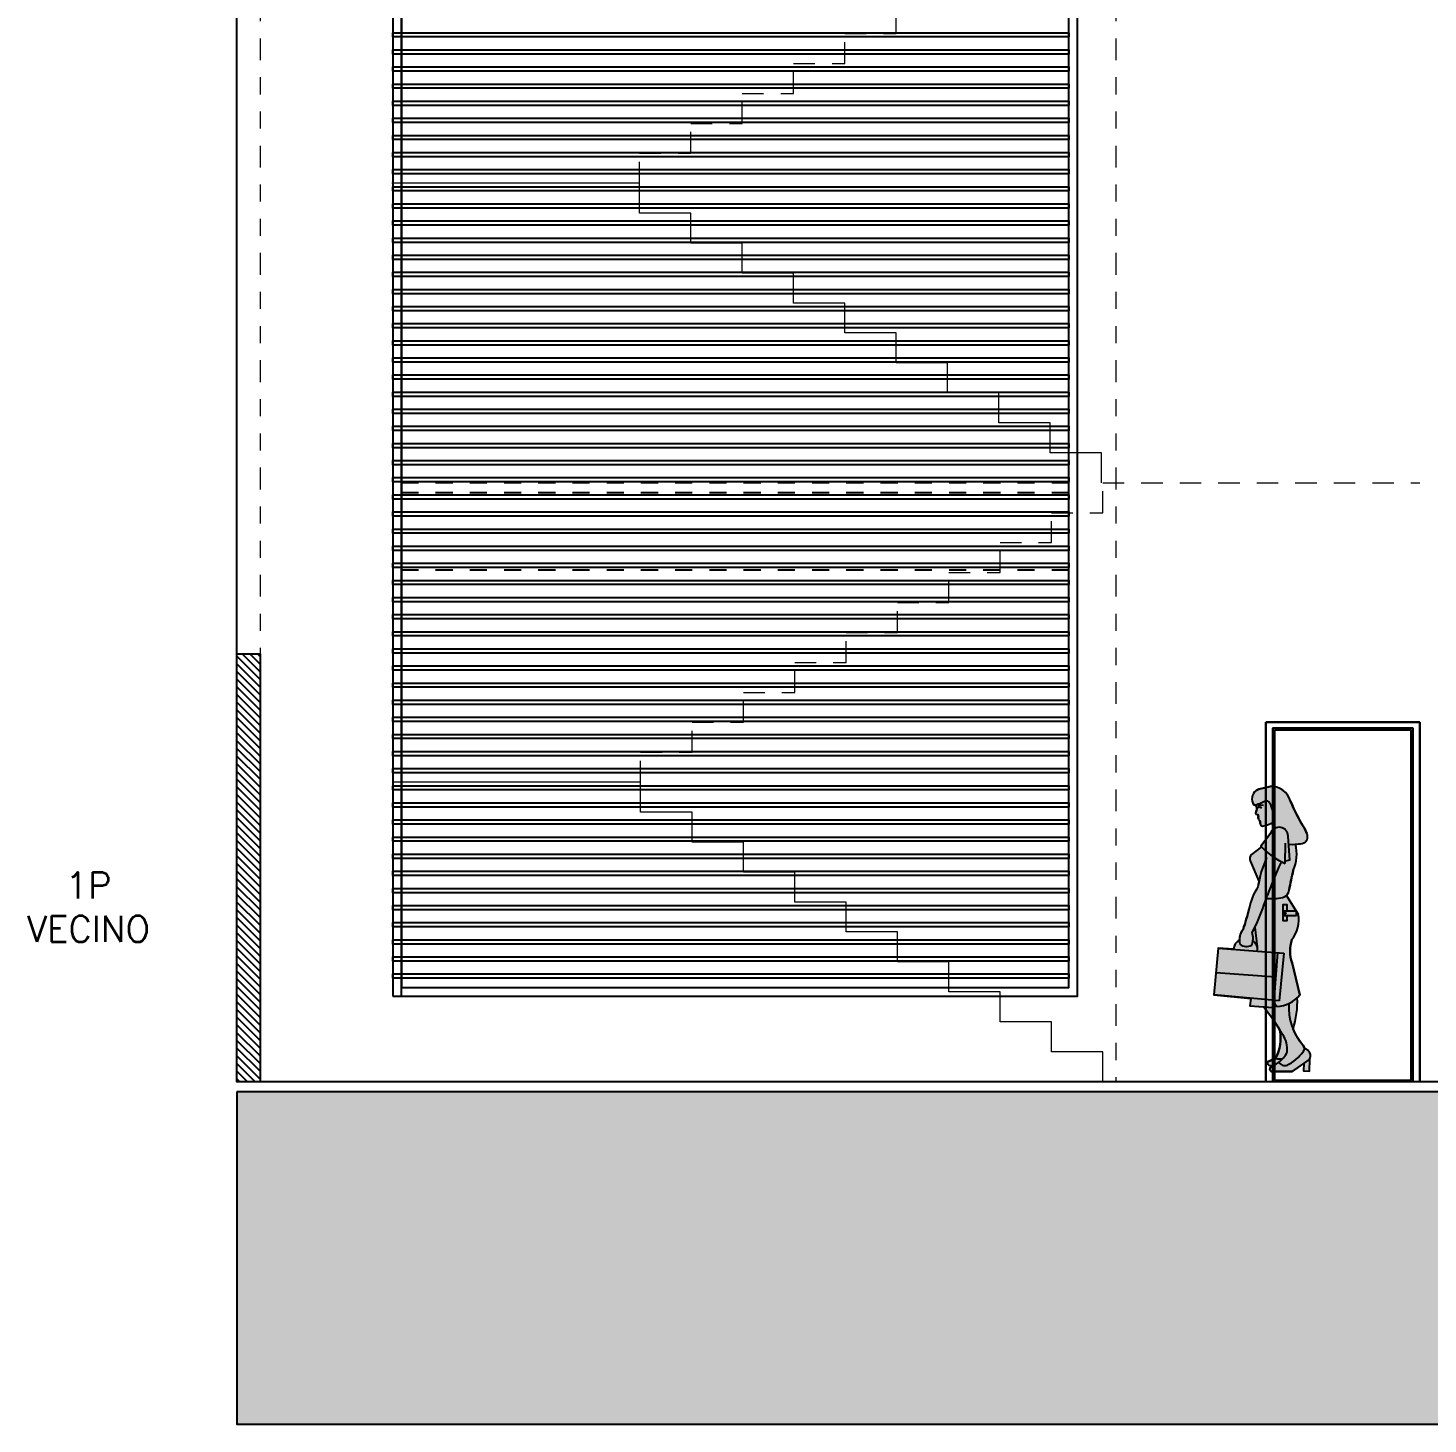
# Model space of a CAD drawing. Header units: millimetres. Extents: x 2056 to 4470, y 1400 to 3101.
# Drawn here: x 2069 to 2077.18, y 1405.39 to 1413.55 of the extents above; entities that cross this region are included whole.
import ezdxf
from ezdxf.enums import TextEntityAlignment as Align

# ---------------------------------------------------------------- set-up
doc = ezdxf.new("R2010")
doc.units = ezdxf.units.MM
for name, pattern in [('DIVIDE', [31.75, 12.7, -6.35, 0, -6.35, 0, -6.35]), ('DOT', [0.25, 0, -0.25]), ('HIDDEN2', [0.1875, 0.125, -0.0625])]:
    doc.linetypes.add(name, pattern=pattern)
for name, color, linetype in [('A-253', 253, 'Continuous'), ('A-ANNO-TEXT', 190, 'Continuous'), ('A-DOOR', 154, 'Continuous'), ('A-FURN', 252, 'Continuous'), ('A-GRID-COLS', 75, 'DIVIDE'), ('A-PLAN-1', 5, 'Continuous'), ('A-PLAN-2', 4, 'Continuous'), ('A-PLAN-5', 1, 'Continuous'), ('A-PLAN-6', 9, 'Continuous')]:
    doc.layers.add(name, color=color, linetype=linetype)
doc.layers.add('A-PL6', color=8, linetype='Continuous', lineweight=15)
doc.layers.add('A-WALL', color=16, linetype='Continuous', lineweight=30)
doc.styles.add('ROMANS', font='romans')

# ---------------------------------------------------------------- blocks, each defined once
blk = doc.blocks.new('2D-pe18')
h = blk.add_hatch(color=255)
edge = h.paths.add_edge_path()
edge.add_arc((-0.246401141585739, 0.7039031483468947), 0.2002954605993576, 339.7642996965046, 379.3082858408123)
edge.add_arc((0.08678203584203104, 0.8850381611913847), 0.1843473425038691, 169.3974691822021, 218.5588895209702, ccw=False)
edge.add_line((-0.094417985566281, 0.9189571076647951), (-0.02629380217251764, 1.028537491084734))
edge.add_arc((0.007847104592569674, 1.063416993782037), 0.04880759390866925, 183.1010047145392, 225.6131058156646, ccw=False)
edge.add_arc((-1.198053307099129, 0.8718042882178604), 1.172492963652238, 9.274898054664195, 14.96070539390341)
edge.add_arc((0.1554206841830985, 1.270111412253229), 0.2405467608300245, 166.0969354603296, 203.4227806405648, ccw=False)
edge.add_arc((-0.050254498814735, 1.744131563276676), 0.4171505799096928, 260.7261795628367, 266.17546503600477, ccw=False)
edge.add_arc((-0.1099746273367146, 1.370697222484319), 0.03899289510374357, 149.330686259938, 258.9031379640096, ccw=False)
edge.add_line((-0.1435134139681509, 1.390586809203569), (-0.1298898053389621, 1.420645036104588))
edge.add_arc((-1.265001851504241, 2.101241063811196), 1.323514378569247, 329.0537350783497, 336.7729387705319)
edge.add_arc((0.06444064650447226, 1.547673182546832), 0.1175294248994527, 86.95518260871268, 164.4001978793954, ccw=False)
edge.add_line((0.07068346627511346, 1.665036690156768), (0.1359979449901516, 1.649578178510382))
edge.add_line((0.1359979449901516, 1.649578178510382), (0.1515904809598965, 1.641358181435173))
edge.add_arc((0.1155394026859553, 1.591988019977424), 0.06113176823124022, -34.83060715252873, 53.86233447195002, ccw=False)
edge.add_arc((0.2002997318226702, 1.761814719469124), 0.2076420177207446, 257.9334112574014, 260.4133007995298, ccw=False)
edge.add_arc((0.1060586031309696, 1.576454239973374), 0.05382522711351347, 326.0105062518923, 340.8085329699206, ccw=False)
edge.add_line((0.1506872571655151, 1.546363737935586), (0.1477816991694283, 1.539736799343068))
edge.add_arc((0.2347221085131888, 1.545224469872686), 0.08711342780939273, 183.611712842465, 202.498486319612)
edge.add_arc((0.149601877457586, 1.508051091208625), 0.006019739862397344, -65.38233043994143, 39.618689253010075, ccw=False)
edge.add_line((0.1521094673594519, 1.50257849941908), (0.142964446970467, 1.500481287201431))
edge.add_arc((0.1462474710077909, 1.494458096017006), 0.006859816241984248, 118.5932064586081, 182.2500004594961)
edge.add_arc((0.1564947451136598, 1.490396028175413), 0.01751732266474798, 167.4956108052574, 208.6965442615121)
edge.add_arc((0.1319880879515396, 1.488252455343164), 0.01108334110254236, 293.29229985134987, 325.56234767757525, ccw=False)
edge.add_arc((0.1313974271234093, 1.473830717112731), 0.006536457223580559, -71.6048728519317, 40.46087826267831, ccw=False)
edge.add_arc((0.1486177152711466, 1.453739415495025), 0.0205585104390052, 137.5010948054636, 191.4053413444624)
edge.add_arc((0.1130622428779018, 1.449026060985319), 0.01541655802658043, -111.1181249364169, 2.408766972546573, ccw=False)
edge.add_arc((0.1405953483997449, 1.595614918606406), 0.1643354458991867, 243.17919804098608, 258.3845750306152, ccw=False)
edge.add_line((0.06644693628939535, 1.448958340982358), (0.05791280414496214, 1.450164665819756))
edge.add_line((0.05791280414496214, 1.450164665819756), (0.05213788508308426, 1.437468412951944))
edge.add_line((0.05213788508308426, 1.437468412951944), (0.05193314701398322, 1.414837509078353))
edge.add_arc((0.01800614753028223, 1.374236072250233), 0.0529104712365604, 22.00589250108459, 50.11750476627009, ccw=False)
edge.add_line((0.0670618435169672, 1.394061728802711), (0.1239422113939952, 1.317012458216425))
edge.add_arc((-0.1819425761586119, 1.593585919609989), 0.4123813560326424, 317.0885144943438, 317.88089275792345, ccw=False)
edge.add_line((0.1200881793084818, 1.312808773895995), (0.1794393822373479, 1.267511289875635))
edge.add_arc((0.1551760347380376, 1.24406368651598), 0.0337416676408263, -23.715551512476395, 44.020473455998626, ccw=False)
edge.add_line((0.186068335323057, 1.230492912781635), (0.1353671061691273, 1.111729628000688))
edge.add_arc((-0.605858739587575, 0.9524566381445327), 0.7581448672354497, 9.532445876253178, 12.12718860439702, ccw=False)
edge.add_arc((-0.1683194529434854, 0.8767196392634974), 0.3697334874696985, 11.813900625182612, 32.98505744508361, ccw=False)
edge.add_arc((1.4307587827181, 1.237034929794828), 1.269493380706984, 192.9557486304165, 198.7475159970236)
edge.add_arc((0.1536484399163897, 0.768731932807681), 0.0962056854574079, -0.9089326192258227, 38.805342970650315, ccw=False)
edge.add_arc((0.2217061634517118, 0.7117694912486273), 0.06216760443548162, 2.0292912665428844, 63.09062154615731, ccw=False)
edge.add_line((0.2838347797715812, 0.7139708715939932), (0.3741385862532525, 0.7208073106356423))
edge.add_line((0.3741385862532525, 0.7208073106356423), (0.3997318014131963, 0.4469099201191327))
edge.add_line((0.3997318014131963, 0.4469099201191327), (0.1834019512758687, 0.4270917611747151))
edge.add_line((0.1834019512758687, 0.4270917611747151), (0.1892544647826639, 0.383541266132589))
edge.add_line((0.1892544647826639, 0.383541266132589), (0.1093944539662175, 0.3778601934797621))
edge.add_arc((0.9485203356125287, -0.3172233020346283), 1.089620718867443, 140.3636086805398, 149.1555453394692)
edge.add_arc((0.2649717149162718, 0.1952435711518578), 0.2561578805623471, 169.6113135719438, 207.5891359529333)
edge.add_arc((0.3547256623422832, 0.7868221298349074), 0.7776593850568165, 245.9611282875902, 249.4373619688315)
edge.add_arc((0.07273299563876005, 0.04894383423226875), 0.01318133382834992, -71.65187707316221, 47.79841238042178, ccw=False)
edge.add_line((0.07688234469503641, 0.03643262070585251), (0.04983656182022855, 0.03288534373518814))
edge.add_arc((0.1201915151427806, 0.1648253040587227), 0.1495258258201383, 241.931917027737, 248.9781159086639)
edge.add_arc((0.05938084736229, 0.01358888782124207), 0.01369134738984467, -97.01393936304459, 58.40974251253641, ccw=False)
edge.add_line((0.05770898578575157, 0), (-0.05906078741082865, 0))
edge.add_line((-0.05906078741082865, 0), (-0.1264327598716477, 0.04648520420988689))
edge.add_line((-0.1264327598716477, 0.04648520420988689), (-0.1252620683960117, 0.002748678967492424))
edge.add_line((-0.1252620683960117, 0.002748678967492424), (-0.1594852210309057, 0.002372908946739472))
edge.add_line((-0.1594852210309057, 0.002372908946739472), (-0.161202404534265, 0.07163441937507287))
edge.add_arc((-0.121793482250712, 0.0907872040017574), 0.0438165757962359, 105.3160995244694, 205.9198088228278, ccw=False)
edge.add_line((-0.1333673709261234, 0.1330475567621932), (-0.1225341836723715, 0.1531666445244184))
edge.add_arc((-0.3748315271306895, 0.3753809884208008), 0.3362040513578387, 318.627571793885, 337.6470647929368)
edge.add_arc((0.4308091482498652, 0.4067042556430235), 0.5196801638573046, 177.3147386238426, 197.8372332422325, ccw=False)
edge.add_arc((0.03989878537621594, 0.564996189003057), 0.1854085716472099, 219.4600375075605, 226.2556795153561, ccw=False)
edge.add_line((-0.1032492481799068, 0.447161648526702), (-0.05846837960024232, 0.6346243744748676))
at = {"color": 250, "extrusion": (2.449212707644755e-16, 1.224606353822377e-16, -1)}
for p, q in [((0.1359979449901516, 1.649578178510438), (0.0706834662751703, 1.665036690156768)), ((0.1515904809599533, 1.641358181435145), (0.1359979449901516, 1.649578178510438)), ((0.07425534964676217, 1.569463837069236), (0.06431351082483161, 1.54995666755778)), ((0.1260568490744731, 1.558659917598732), (0.1098870757013515, 1.55519730318025)), ((0.1422266224475948, 1.551734688761762), (0.1260568490744731, 1.558659917598732)), ((0.130315483014158, 1.545812591544859), (0.1213881104736743, 1.540802886282194)), ((0.1400078343431801, 1.541757119341497), (0.130315483014158, 1.545812591544859)), ((0.1521094673594234, 1.50257849941908), (0.1429644469704385, 1.500481287201431)), ((0.1506872571655435, 1.546363737935671), (0.1477816991693999, 1.539736799343011)), ((-0.1298898053390758, 1.420645036104332), (-0.1435134139681509, 1.390586809203597)), ((0.05193314701398322, 1.414837509078325), (0.0521378850831411, 1.437468412951972)), ((0.0521378850831411, 1.437468412951972), (0.05791280414496214, 1.450164665819727)), ((0.05791280414496214, 1.450164665819727), (0.06644693628936693, 1.448958340982358)), ((0.1239422113939952, 1.317012458216425), (0.0670618435169672, 1.394061728802711)), ((-0.04394240890303536, 1.233702520384099), (-0.03488225046345406, 1.375764248984268)), ((-0.01751123737290072, 1.215405119425185), (-0.01897010774092678, 1.33397928092819)), ((0.1212714929261267, 1.311905656064511), (0.1794393822373763, 1.267511289875607)), ((-0.04394240890303536, 1.233702520384099), (-0.01759740219102923, 1.22899259328716)), ((0.1863446069986026, 1.231140055508284), (0.1353671061690989, 1.11172962800066)), ((-0.02629380217251764, 1.028537491084734), (-0.09441798556622416, 0.9189571076649088)), ((0.1753997434431653, 0.8102939272048602), (0.1439361022318053, 0.8745511076304169)), ((0.1444068409175543, 0.7285922647172285), (0.1577126133244633, 0.843561502144432)), ((0.3741385862532525, 0.7208073106356707), (-0.0102752069118992, 0.6917053096665029)), ((-0.0102752069118992, 0.6917053096665029), (0.01771259275813009, 0.4119128201251385)), ((0.02655217039085755, 0.6944933219309348), (0.04859487314212174, 0.4127788257881946)), ((0.3741385862532525, 0.7208073106356707), (0.3997318014132247, 0.4469099201191611)), ((-0.05846837960024232, 0.6346243744748108), (-0.1032492481799068, 0.4471616485266736)), ((0.3874414243840647, 0.5784409597212274), (0.03760974354798918, 0.5531731451051769)), ((0.01771259275813009, 0.4119128201251385), (0.3997318014132247, 0.4469099201191611)), ((0.05367014159327255, 0.415543460624292), (0.03091844491018492, 0.3798052283018762)), ((0.05500881371250443, 0.3739913137939936), (0.05367014159327255, 0.415543460624292)), ((0.1834019512758687, 0.4270917611747436), (0.1892544647826639, 0.383541266132589)), ((0.1892544647826639, 0.383541266132589), (0.05500881371250443, 0.3739913137939936)), ((-0.1225341836724283, 0.1531666445243332), (-0.1333673709261234, 0.1330475567622216)), ((-0.1594852210308773, 0.002372908946767893), (-0.161202404534265, 0.07163441937504444)), ((-0.05980755252738845, 0.0005152517830424586), (-0.1602770010007362, 0.06983699877301319)), ((-0.1252620683959549, 0.002748678967492424), (-0.1594852210308773, 0.002372908946767893)), ((-0.1264327598715909, 0.04648520420988689), (-0.1252620683959549, 0.002748678967492424)), ((-0.06105270893880288, 0), (0.06105270893880288, 0)), ((0.07688234469503641, 0.03643262070585251), (0.04983656182020013, 0.03288534373518814))]:
    blk.add_line(p, q, dxfattribs=at)
at = {"color": 255}
blk.add_lwpolyline([(-0.05846837960024232, 0.6346243744748676, 0.1742760984557231), (-0.05737167085445094, 0.7701310180979135, -0.2178589288073107), (-0.094417985566281, 0.9189571076647951), (-0.02629380217251764, 1.028537491084734, -0.1876512239534978), (-0.0408890214237374, 1.060776682422329, 0.02481410580642813), (-0.06530421730539615, 1.174491006435687, -0.1643201588513944), (-0.07807893004695643, 1.327909978846463, -0.02378147509850603), (-0.1174795205666896, 1.332433369487291, -0.5181982763859114), (-0.1435134139681509, 1.390586809203569), (-0.1298898053389621, 1.420645036104588, 0.03369412224678162), (-0.04875940521120015, 1.579278783454981, -0.3513956587147101), (0.07068346627511346, 1.665036690156768), (0.1359979449901516, 1.649578178510382), (0.1515904809598965, 1.641358181435173, -0.4075476187168385), (0.1657190612551176, 1.557072479698626, -0.01082098172537452), (0.1568925114058288, 1.558760488440008, -0.0646584531049419), (0.1506872571655151, 1.546363737935586), (0.1477816991694283, 1.539736799343068, 0.08259615757287847), (0.1542389148644077, 1.511889730563745, -0.4931509573170784), (0.1521094673594519, 1.50257849941908), (0.142964446970467, 1.500481287201431, 0.2851254311401947), (0.1393929434376844, 1.494188780840233, 0.1817350075543867), (0.14112898539247, 1.481984724974865, -0.141742613775741), (0.1363706855915439, 1.478072411732199, -0.5320774902088782), (0.133460126055752, 1.467628254202708, 0.2396369188153907), (0.1284651790018927, 1.449673996280836, -0.540285800487109), (0.1075077815797272, 1.434644885057253, -0.06644349179796741), (0.06644693628939535, 1.448958340982358), (0.05791280414496214, 1.450164665819756), (0.05213788508308426, 1.437468412951944), (0.05193314701398322, 1.414837509078353, -0.1232789329230661), (0.0670618435169672, 1.394061728802711), (0.1239422113939952, 1.317012458216425, -0.003457416181412336), (0.1200881793084818, 1.312808773895995), (0.1794393822373479, 1.267511289875635, -0.3044716549319082), (0.186068335323057, 1.230492912781635), (0.1353671061691273, 1.111729628000688, -0.01132218472886363), (0.1418176474197423, 1.078010053180293, -0.09264026151888421), (0.1935822461868781, 0.9524164814899834, 0.02527673366498718), (0.2286195611874575, 0.8290217734915686, -0.1750417929850243), (0.249842019956958, 0.7672058026335193, -0.2729188070723437), (0.2838347797715812, 0.7139708715939932), (0.3741385862532525, 0.7208073106356423), (0.3997318014131963, 0.4469099201191327), (0.1834019512758687, 0.4270917611747151), (0.1892544647826639, 0.383541266132589), (0.1093944539662175, 0.3778601934797621, 0.0383808901448533), (0.01301300569829777, 0.2414352221659328, 0.1672431327232599), (0.03794118565934923, 0.07660968661832612, 0.01516909414267809), (0.08158743953708836, 0.05870838157179037, -0.5741565993747587), (0.07688234469503641, 0.03643262070585251), (0.04983656182022855, 0.03288534373518814, 0.03075453335947656), (0.06655293745154722, 0.0252513968609378, -0.8056288334126953), (0.05770898578575157, 0), (-0.05906078741082865, 0), (-0.1264327598716477, 0.04648520420988689), (-0.1252620683960117, 0.002748678967492424), (-0.1594852210309057, 0.002372908946739472), (-0.161202404534265, 0.07163441937507287, -0.4695185716997967), (-0.1333673709261234, 0.1330475567621932), (-0.1225341836723715, 0.1531666445244184, 0.08317923436727229), (-0.06389026964782829, 0.2475189590907405, -0.08978638895426862), (-0.08830038571929322, 0.4310510100279146, -0.02966027506449497), (-0.1032492481799068, 0.447161648526702)], format="xyb", close=True, dxfattribs=at)
at = {"color": 250, "extrusion": (2.449212707644755e-16, 1.224606353822377e-16, -1)}
for centre, radius, start, end in [((-0.06444064650446535, 1.547673182546845), 0.1175294248994341, 15.5998021205496, 93.044817391317), ((-0.115539402685954, 1.591988019977435), 0.06113176823124415, 126.1376655281416, 214.8306071525271), ((1.265001851504309, 2.101241063811216), 1.323514378569337, 203.2270612294649, 210.9462649216572), ((-0.09371889691709612, 1.559544219216974), 0.02184555997629265, 27.00571414526021, 102.4788595231216), ((-0.2002997318226392, 1.761814719469093), 0.2076420177207013, 279.5866992004556, 299.3772661252663), ((-0.1060586031309185, 1.576454239973373), 0.05382522711353274, 199.1914670300471, 213.9894937479942), ((-0.4041332257830277, 1.431377527533321), 0.3599145052970499, 358.2037386469715, 19.23629080540228), ((-0.1319880879515267, 1.488252455343144), 0.01108334110253431, 214.4376523221159, 264.0595460329213), ((-0.1313974271234315, 1.473830717112719), 0.006536457223579027, 140.7053893942248, 251.6048728525807), ((-0.1564947451136618, 1.490396028175404), 0.01751732266475829, 331.3034557386327, 12.50438919459318), ((-0.1462474710077686, 1.494458096017006), 0.006859816241967782, 357.749999540071, 61.40679354144439), ((-0.2347221085131537, 1.545224469872714), 0.08711342780935574, 337.5015136803168, 356.3882871574681), ((-0.1496018774575987, 1.508051091208635), 0.006019739862383714, 140.381310747523, 245.3823304402395), ((0.1099746273367259, 1.370697222484324), 0.03899289510375085, 281.09686203548, 30.66931374010495), ((-0.0180061475302864, 1.374236072250227), 0.05291047123654712, 1.655064735807845, 157.9941074989047), ((-0.1405953483997564, 1.595614918606429), 0.164335445899205, 281.615424969318, 296.8208019590166), ((-0.113062242877902, 1.449026060985346), 0.01541655802657865, 177.5912330270273, 291.1181249357244), ((-0.1486177152711434, 1.453739415495043), 0.0205585104389879, 348.5946586558662, 42.49890519432772), ((0.05025449881480881, 1.744131563276738), 0.4171505799097374, 268.3141173108701, 279.2738204371053), ((-0.1554206841830705, 1.270111412253264), 0.2405467608299962, 336.5772193594534, 13.90306453965941), ((0.1819425761585194, 1.593585919610064), 0.4123813560326188, 222.1191072420936, 246.5008094827392), ((0.6058587395875179, 0.9524566381440422), 0.7581448672354706, 156.8817433697357, 170.4675541237101), ((-0.1551760347380196, 1.244063686515965), 0.0337416676408302, 135.9795265440825, 202.5206858436462), ((1.198053307099315, 0.8718042882180725), 1.172492963652371, 165.0392946061031, 170.7251019453761), ((3.026607415621072, -0.1342996757525725), 3.323299173954683, 155.9599780759448, 159.5040742447675), ((0.1683194529434786, 0.8767196392635412), 0.3697334874696704, 147.0149425549233, 168.1860993750616), ((-0.007847104592599408, 1.063416993781999), 0.04880759390868167, 282.2320162321795, 356.898995284813), ((-0.05854010055168146, 1.324444974865457), 0.3147027556194002, 263.8409120602556, 281.1828922484913), ((-2.305485081286037, 1.767369575460833), 2.338678858960585, 337.5571388714142, 341.604002578882), ((-0.08678203584202038, 0.8850381611913463), 0.1843473425038555, 321.4411104790633, 10.60253081785223), ((-1.430758782717987, 1.237034929795151), 1.269493380706982, 341.2524840029608, 347.0442513694985), ((-0.1536484399164237, 0.7687319328076327), 0.09620568545739867, 141.1946570293056, 194.9600284453897), ((0.2464011415857499, 0.703903148346825), 0.200295460599361, 160.6917141591601, 200.2357003034932), ((-0.1985479921194155, 0.7147603417955608), 0.05426056740848464, 348.8718307356564, 59.45086399995424), ((-0.2645289347979656, 0.7775980449216533), 0.09493699737112082, 335.7260051871578, 20.14490410402338), ((-0.2082971500323652, 0.7926446272040195), 0.06199144261810029, 231.8468341050419, 299.2727706722018), ((-0.2217061634516995, 0.7117694912486101), 0.0621676044354758, 116.9093784538819, 177.1809014641103), ((-0.0398987853763515, 0.564996189002926), 0.1854085716472182, 272.7762308824281, 320.5399624924855), ((-0.4308091482498071, 0.4067042556430565), 0.5196801638572451, 342.1627667577587, 2.68526137614902), ((0.3748315271305955, 0.3753809884208863), 0.336204051357818, 176.2488344282573, 221.3724282061559), ((-0.9485203356124998, -0.3172233020344493), 1.089620718867317, 29.34209353837419, 39.63639131945276), ((-0.120400761979738, 0.1280861524277555), 0.150563369879692, 354.4908262719289, 36.06156552676283), ((-0.2649717149162711, 0.1952435711518135), 0.256157880562329, 332.4108640470816, 10.38868642807569), ((0.1217934822507232, 0.09078720400177076), 0.0438165757962331, 331.4363828777433, 74.68390047559629), ((-0.07763191066408126, 0.2557870375871403), 0.2441017758738039, 298.69545522794, 329.8131929281254), ((-0.1243462318990396, 0.1898976951200098), 0.1716831798199384, 306.5857505393114, 333.6260719125092), ((0.01578144125079461, 0.07658485472211396), 0.04225541699566597, 212.7238931635618, 304.2688924116395), ((-0.01724092344812789, 0.1498533607680201), 0.0761126576763483, 254.2185490936449, 285.3092049539121), ((-0.1201915151428352, 0.1648253040586667), 0.1495258258201107, 291.0218840913187, 311.0380983471065), ((-0.3547256623426733, 0.786822129834654), 0.7776593850567393, 290.5626380312006, 294.038871712445), ((-0.05938084736226301, 0.01358888782124268), 0.01369134738984493, 121.5902574879292, 277.0139393630092), ((-0.07273299563877345, 0.04894383423226145), 0.01318133382834554, 132.2015876195843, 251.6518770731186)]:
    blk.add_arc(centre, radius, start, end, dxfattribs=at)
blk = doc.blocks.new('cte-escalera de emergencia')
at = {"layer": 'A-PL6', "linetype": 'HIDDEN2'}
blk.add_lwpolyline([(-2.700000001583248, 1.750000000465661), (-2.700000001583248, 1.925000000512227), (-2.700000001583248, 1.925000000512227), (-2.400000002933666, 1.925000000512227), (-2.400000002933666, 2.100000000558794), (-2.100000001722947, 2.100000000558794), (-2.100000001722947, 2.27500000060536), (-1.800000002840534, 2.27500000060536), (-1.800000002840534, 2.450000000651926), (-1.500000002793968, 2.450000000651926), (-1.500000002793968, 2.625000000698492), (-1.200000002980232, 2.625000000698492), (-1.200000002980232, 2.800000000745058), (-0.9000000015366822, 2.800000000745058), (-0.9000000015366822, 2.975000000791624), (-0.6000000014901161, 2.975000000791624), (-0.6000000014901161, 3.15000000083819), (-0.3000000012107193, 3.15000000083819), (-0.3000000012107193, 3.325000000884756), (0, 3.325000000884756), (0, 3.500000000931323), (1.852307400666177, 3.500000000931323)], dxfattribs=at)
at = {"layer": 'A-PL6'}
for points in [[(-2.700000001583248, 1.575000000419095), (-2.700000001583248, 1.750000000465661), (-4.147806865163147, 1.750000000465661)], [(0, 0), (0, 0.1750000000465661), (-0.3000000002793968, 0.1750000000465661), (-0.3000000002793968, 0.3500000000931323), (-0.6000000003259629, 0.3500000000931323), (-0.6000000003259629, 0.5250000001396984), (-0.9000000017695129, 0.5250000001396984), (-0.9000000017695129, 0.7000000001862645), (-1.200000001583248, 0.7000000001862645), (-1.200000001583248, 0.8750000002328306), (-1.500000001629815, 0.8750000002328306), (-1.500000001629815, 1.050000000279397), (-1.800000000512227, 1.050000000279397), (-1.800000000512227, 1.225000000325963), (-2.100000001722947, 1.225000000325963), (-2.100000001722947, 1.400000000372529), (-2.400000000372529, 1.400000000372529), (-2.400000000372529, 1.575000000419095), (-2.700000001583248, 1.575000000419095)]]:
    blk.add_lwpolyline(points, dxfattribs=at)
blk = doc.blocks.new('PESIAMA ESCALERAAS')
at = {"layer": 'A-253'}
for points in [[(3.949480967829004, 5.499999979510903), (0, 5.499999979510903), (0, 5.524999979301356), (3.949480967829004, 5.524999979301356)], [(3.949476474197581, 5.399999979883432), (-4.493631422519684e-06, 5.399999979883432), (-4.493631422519684e-06, 5.424999979673885), (3.949476474197581, 5.424999979673885)], [(3.949480967829004, 5.299999980255961), (0, 5.299999980255961), (0, 5.324999980046414), (3.949480967829004, 5.324999980046414)], [(3.949480967829004, 5.19999998062849), (0, 5.19999998062849), (0, 5.224999980418943), (3.949480967829004, 5.224999980418943)], [(3.949480967829004, 5.099999981001019), (0, 5.099999981001019), (0, 5.124999980791472), (3.949480967829004, 5.124999980791472)], [(3.949480069102719, 4.999999981373549), (-8.987262845039368e-07, 4.999999981373549), (-8.987262845039368e-07, 5.024999981164001), (3.949480069102719, 5.024999981164001)], [(3.94947827165015, 4.899999981746078), (-2.69617885351181e-06, 4.899999981746078), (-2.69617885351181e-06, 4.92499998153653), (3.94947827165015, 4.92499998153653)], [(3.949476474197581, 4.799999982118607), (-4.493631422519684e-06, 4.799999982118607), (-4.493631422519684e-06, 4.824999981909059), (3.949476474197581, 4.824999981909059)], [(3.949480967829004, 4.699999982491136), (0, 4.699999982491136), (0, 4.724999982281588), (3.949480967829004, 4.724999982281588)], [(3.949476474197581, 4.599999982863665), (-4.493631422519684e-06, 4.599999982863665), (-4.493631422519684e-06, 4.624999982654117), (3.949476474197581, 4.624999982654117)], [(3.949480967829004, 4.499999983236194), (0, 4.499999983236194), (0, 4.524999983026646), (3.949480967829004, 4.524999983026646)], [(3.949480967829004, 4.399999983608723), (0, 4.399999983608723), (0, 4.424999983399175), (3.949480967829004, 4.424999983399175)], [(3.949480967829004, 4.299999983981252), (0, 4.299999983981252), (0, 4.324999983771704), (3.949480967829004, 4.324999983771704)], [(3.949476474197581, 4.199999984353781), (-4.493631422519684e-06, 4.199999984353781), (-4.493631422519684e-06, 4.224999984144233), (3.949476474197581, 4.224999984144233)], [(3.949480967829004, 4.09999998472631), (0, 4.09999998472631), (0, 4.124999984516762), (3.949480967829004, 4.124999984516762)], [(3.949480967829004, 3.999999985098839), (0, 3.999999985098839), (0, 4.024999984889291), (3.949480967829004, 4.024999984889291)], [(3.949480967829004, 3.899999985471368), (0, 3.899999985471368), (0, 3.92499998526182), (3.949480967829004, 3.92499998526182)], [(3.949480967829004, 3.799999985843897), (0, 3.799999985843897), (0, 3.824999985634349), (3.949480967829004, 3.824999985634349)], [(3.949480967829004, 3.699999986216426), (0, 3.699999986216426), (0, 3.724999986006878), (3.949480967829004, 3.724999986006878)], [(3.949476474197581, 3.599999986588955), (-4.493631422519684e-06, 3.599999986588955), (-4.493631422519684e-06, 3.624999986379407), (3.949476474197581, 3.624999986379407)], [(3.949480967829004, 3.499999986961484), (0, 3.499999986961484), (0, 3.524999986751936), (3.949480967829004, 3.524999986751936)], [(3.949476474197581, 3.399999987334013), (-4.493631422519684e-06, 3.399999987334013), (-4.493631422519684e-06, 3.424999987124465), (3.949476474197581, 3.424999987124465)], [(3.949480967829004, 3.299999987706542), (0, 3.299999987706542), (0, 3.324999987496994), (3.949480967829004, 3.324999987496994)], [(3.949480967829004, 3.199999988079071), (0, 3.199999988079071), (0, 3.224999987869523), (3.949480967829004, 3.224999987869523)], [(3.949480967829004, 3.0999999884516), (0, 3.0999999884516), (0, 3.124999988242052), (3.949480967829004, 3.124999988242052)], [(3.949480069102719, 2.999999988824129), (-8.987262845039368e-07, 2.999999988824129), (-8.987262845039368e-07, 3.024999988614582), (3.949480069102719, 3.024999988614582)], [(3.94947827165015, 2.899999989196658), (-2.69617885351181e-06, 2.899999989196658), (-2.69617885351181e-06, 2.924999988987111), (3.94947827165015, 2.924999988987111)], [(3.949476474197581, 2.799999989569187), (-4.493631422519684e-06, 2.799999989569187), (-4.493631422519684e-06, 2.82499998935964), (3.949476474197581, 2.82499998935964)], [(3.949480967829004, 2.699999989941716), (0, 2.699999989941716), (0, 2.724999989732169), (3.949480967829004, 2.724999989732169)], [(3.949476474197581, 2.599999990314245), (-4.493631422519684e-06, 2.599999990314245), (-4.493631422519684e-06, 2.624999990104698), (3.949476474197581, 2.624999990104698)], [(3.949480967829004, 2.499999990686774), (0, 2.499999990686774), (0, 2.524999990477227), (3.949480967829004, 2.524999990477227)], [(3.949480967829004, 2.399999991059303), (0, 2.399999991059303), (0, 2.424999990849756), (3.949480967829004, 2.424999990849756)], [(3.949480967829004, 2.299999991431832), (0, 2.299999991431832), (0, 2.324999991222285), (3.949480967829004, 2.324999991222285)], [(3.949476474197581, 2.199999991804361), (-4.493631422519684e-06, 2.199999991804361), (-4.493631422519684e-06, 2.224999991594814), (3.949476474197581, 2.224999991594814)], [(3.949480967829004, 2.09999999217689), (0, 2.09999999217689), (0, 2.124999991967343), (3.949480967829004, 2.124999991967343)], [(3.949480967829004, 1.999999992549419), (0, 1.999999992549419), (0, 2.024999992339872), (3.949480967829004, 2.024999992339872)], [(3.949480967829004, 1.899999992921948), (0, 1.899999992921948), (0, 1.924999992712401), (3.949480967829004, 1.924999992712401)], [(3.949480967829004, 1.799999993294477), (0, 1.799999993294477), (0, 1.82499999308493), (3.949480967829004, 1.82499999308493)], [(3.949480967829004, 1.699999993667006), (0, 1.699999993667006), (0, 1.724999993457459), (3.949480967829004, 1.724999993457459)], [(3.949476474197581, 1.599999994039536), (-4.493631422519684e-06, 1.599999994039536), (-4.493631422519684e-06, 1.624999993829988), (3.949476474197581, 1.624999993829988)], [(3.949480967829004, 1.499999994412065), (0, 1.499999994412065), (0, 1.524999994202517), (3.949480967829004, 1.524999994202517)], [(3.949476474197581, 1.399999994784594), (-4.493631422519684e-06, 1.399999994784594), (-4.493631422519684e-06, 1.424999994575046), (3.949476474197581, 1.424999994575046)], [(3.949480967829004, 1.299999995157123), (0, 1.299999995157123), (0, 1.324999994947575), (3.949480967829004, 1.324999994947575)], [(3.949480967829004, 1.199999995529652), (0, 1.199999995529652), (0, 1.224999995320104), (3.949480967829004, 1.224999995320104)], [(3.949480967829004, 1.099999995902181), (0, 1.099999995902181), (0, 1.124999995692633), (3.949480967829004, 1.124999995692633)], [(3.949480069102719, 0.9999999962747097), (-8.987262845039368e-07, 0.9999999962747097), (-8.987262845039368e-07, 1.024999996065162), (3.949480069102719, 1.024999996065162)], [(3.94947827165015, 0.8999999966472387), (-2.69617885351181e-06, 0.8999999966472387), (-2.69617885351181e-06, 0.9249999964376912), (3.94947827165015, 0.9249999964376912)], [(3.949476474197581, 0.7999999970197678), (-4.493631422519684e-06, 0.7999999970197678), (-4.493631422519684e-06, 0.8249999968102202), (3.949476474197581, 0.8249999968102202)], [(3.949480967829004, 0.6999999973922968), (0, 0.6999999973922968), (0, 0.7249999971827492), (3.949480967829004, 0.7249999971827492)], [(3.949476474197581, 0.5999999977648258), (-4.493631422519684e-06, 0.5999999977648258), (-4.493631422519684e-06, 0.6249999975552782), (3.949476474197581, 0.6249999975552782)], [(3.949480967829004, 0.4999999981373549), (0, 0.4999999981373549), (0, 0.5249999979278073), (3.949480967829004, 0.5249999979278073)], [(3.949480967829004, 0.3999999985098839), (0, 0.3999999985098839), (0, 0.4249999983003363), (3.949480967829004, 0.4249999983003363)], [(3.949480967829004, 0.2999999988824129), (0, 0.2999999988824129), (0, 0.3249999986728653), (3.949480967829004, 0.3249999986728653)], [(3.949476474197581, 0.1999999992549419), (-4.493631422519684e-06, 0.1999999992549419), (-4.493631422519684e-06, 0.2249999990453944), (3.949476474197581, 0.2249999990453944)], [(3.949480967829004, 0.09999999962747097), (0, 0.09999999962747097), (0, 0.1249999994179234), (3.949480967829004, 0.1249999994179234)], [(3.949480967829004, 0), (0, 0), (0, 0.02499999979045242), (3.949480967829004, 0.02499999979045242)]]:
    blk.add_lwpolyline(points, close=True, dxfattribs=at)
blk = doc.blocks.new('fachada lateral 2')
at = {"layer": 'A-PLAN-6'}
h = blk.add_hatch(dxfattribs=at)
h.set_pattern_fill('AR-PARQ1', color=256, scale=0.002, angle=44.99999999999996, style=0)
h.set_pattern_definition([(44.99999999999975, (-989325.0410069976, -1733104.629984285), (3.996802888650564e-15, 0.8621045876226388), [0.6096, -0.6096]), (44.99999999999975, (-989324.9691649486, -1733104.701826334), (3.996802888650564e-15, 0.8621045876226388), [0.6096, -0.6096]), (44.99999999999975, (-989324.8973228997, -1733104.773668383), (3.996802888650564e-15, 0.8621045876226388), [0.6096, -0.6096]), (44.99999999999975, (-989324.8254808506, -1733104.845510432), (3.996802888650564e-15, 0.8621045876226388), [0.6096, -0.6096]), (44.99999999999975, (-989324.7536388017, -1733104.917352481), (3.996802888650564e-15, 0.8621045876226388), [0.6096, -0.6096]), (44.99999999999975, (-989324.6817967527, -1733104.98919453), (3.996802888650564e-15, 0.8621045876226388), [0.6096, -0.6096]), (44.99999999999975, (-989324.6099547037, -1733105.061036579), (3.996802888650564e-15, 0.8621045876226388), [0.6096, -0.6096]), (314.9999999999998, (-989324.6099547037, -1733104.198931992), (-3.996802888650564e-15, -0.8621045876226388), [0.6096, -0.6096]), (314.9999999999998, (-989324.5381126548, -1733104.127089942), (-3.996802888650564e-15, -0.8621045876226388), [0.6096, -0.6096]), (314.9999999999998, (-989324.4662706058, -1733104.055247894), (-3.996802888650564e-15, -0.8621045876226388), [0.6096, -0.6096]), (314.9999999999998, (-989324.3944285569, -1733103.983405845), (-3.996802888650564e-15, -0.8621045876226388), [0.6096, -0.6096]), (314.9999999999998, (-989324.3225865079, -1733103.911563796), (-3.996802888650564e-15, -0.8621045876226388), [0.6096, -0.6096]), (314.9999999999998, (-989324.2507444589, -1733103.839721746), (-3.996802888650564e-15, -0.8621045876226388), [0.6096, -0.6096]), (314.9999999999998, (-989324.17890241, -1733103.767879697), (-3.996802888650564e-15, -0.8621045876226388), [0.6096, -0.6096])])
h.paths.add_polyline_path([(0, 43.472172498703), (-1.939999999944121, 43.472172498703), (-1.939999999478459, 1.741014590952545), (-0.3500000000931323, 1.741014590952545), (-0.3500000000931323, 5.225434880936518), (-0.1750000000465661, 5.225434880936518), (-0.1750000000465661, 33.0813391560223), (0, 33.0813391560223)])
h = blk.add_hatch(dxfattribs=at)
h.set_pattern_fill('ANSI31', color=256, scale=0.01, style=0)
h.set_pattern_definition([(44.99999999999975, (-989325.0410069976, -1733104.629984285), (-0.02245064030267279, 0.02245064030267297), [])])
h.paths.add_polyline_path([(0.06000000005587935, 43.472172498703), (2.559999999823049, 43.472172498703), (2.559999999823049, 43.33633506414481), (0.06000000005587935, 43.33633506414481)])
at = {"layer": 'A-FURN'}
for p, q in [((2.115000000223517, 37.41035765060224), (0.07000000006519258, 37.41035765060224)), ((2.115000000223517, 36.61085765063763), (2.115000000223517, 37.41035765060224)), ((0.07000000006519258, 36.61085765063763), (2.115000000223517, 36.61085765063763))]:
    blk.add_line(p, q, dxfattribs=at)
at = {"layer": 'A-GRID-COLS', "lineweight": 9, "ltscale": 0.01}
for points in [[(13.68040269846097, 43.33713718946092), (0.06000000005587935, 43.33713718969375)], [(13.68040269846097, 38.33713718969375), (0.06000000005587935, 38.33713718969375)]]:
    blk.add_lwpolyline(points, dxfattribs=at)
at = {"layer": 'A-PLAN-1', "const_width": 0.01}
blk.add_lwpolyline([(0.06000000005587935, 43.472172498703), (0.06000000005587935, 33.0813391560223)], dxfattribs=at)
at = {"layer": 'A-PLAN-1'}
for points in [[(13.36000000033528, 43.472172498703), (13.36000000033528, 35.69086155295372), (0.06000000005587935, 35.69086155295372), (0.06000000005587935, 43.472172498703)], [(0.5600000000558794, 42.56097646523267), (0.5600000000558794, 38.5614954973571), (12.61000000033528, 38.5614954973571), (12.61000000033528, 42.56097646523267)], [(0.6100000001024455, 42.5109764651861), (0.6100000001024455, 38.61149549740367), (12.56000000028871, 38.61149549740367), (12.56000000028871, 42.5109764651861)]]:
    blk.add_lwpolyline(points, close=True, dxfattribs=at)
blk.add_lwpolyline([(0.06000000005587935, 43.472172498703), (2.559999999823049, 43.472172498703), (2.559999999823049, 43.33633506414481), (0.06000000005587935, 43.33633506414481), (0.06000000005587935, 43.472172498703)], dxfattribs=at)
at = {"layer": 'A-PLAN-2'}
blk.add_lwpolyline([(0, 43.472172498703), (-1.939999999944121, 43.472172498703), (-1.939999999478459, 1.741014590952545), (-0.3500000000931323, 1.741014590952545), (-0.3500000000931323, 5.225434880936518), (-0.1750000000465661, 5.225434880936518), (-0.1750000000465661, 33.0813391560223), (0, 33.0813391560223), (0, 43.472172498703)], dxfattribs=at)
at = {"layer": 'A-PLAN-5', "color": 8, "linetype": 'DOT', "ltscale": 0.1}
for points in [[(3.050000000046566, 38.61149549740367), (3.050000000046566, 42.5109764651861)], [(3.5, 38.61149549740367), (3.5, 42.5109764651861)], [(3.559999999823049, 38.61149549740367), (3.559999999823049, 42.5109764651861)]]:
    blk.add_lwpolyline(points, dxfattribs=at)
at = {"layer": 'A-WALL'}
for p, q in [((0.06000000005587935, 37.46085765049793), (2.160000000149012, 37.46085765049793)), ((0.06000000005587935, 37.46085765049793), (2.160000000149012, 37.46085765049793)), ((2.160000000149012, 37.46085765049793), (0.07000000006519258, 37.46085765049793)), ((2.160000000149012, 37.46085765049793), (2.160000000149012, 36.56085765059106)), ((2.160000000149012, 37.46085765049793), (2.160000000149012, 36.56085765059106)), ((2.160000000149012, 36.56085765059106), (0.06000000005587935, 36.56085765059106))]:
    blk.add_line(p, q, dxfattribs=at)
at = {"layer": 'A-WALL', "elevation": 1.713904014353774e-10}
blk.add_lwpolyline([(0.06000000005587935, 37.42035765061155), (2.125, 37.42035765061155), (2.125, 36.60085765062831), (0.06000000005587935, 36.60085765062831)], dxfattribs=at)
at = {"rotation": 270}
blk.add_blockref('PESIAMA ESCALERAAS', (0.6646379348821938, 42.56097646523267), dxfattribs=at)
at = {"xscale": -1, "rotation": 270}
blk.add_blockref('2D-pe18', (0.1200000001117587, 37.3650779814925), dxfattribs=at)
at = {"layer": 'A-PLAN-5', "color": 8, "linetype": 'DOT', "ltscale": 0.1, "rotation": 270}
for p in [(0.06000000005587935, 38.41316960006952), (3.560000000987202, 38.41984229069203)]:
    blk.add_blockref('cte-escalera de emergencia', p, dxfattribs=at)
at = {"layer": 'A-ANNO-TEXT', "style": 'ROMANS'}
for s, p in [('VECINO', (0.9529549456201494, 44.33933615847491)), ('1P', (1.207420239923522, 44.33933615847491))]:
    blk.add_text(s, height=0.1527103671316787, rotation=270, dxfattribs=at).set_placement(p, align=Align.MIDDLE)

msp = doc.modelspace()

# ---------------------------------------------------------------- linework, layer by layer
at = {"layer": 'A-DOOR', "elevation": 1.713904014353774e-10}
msp.add_lwpolyline([(2076.356062567942, 1408.387289263206), (2076.356062567942, 1408.425881245188), (2076.331246261634, 1408.425881245188), (2076.331246261634, 1408.333070898559), (2076.356062567942, 1408.333070898559), (2076.356062567942, 1408.362472956781)], dxfattribs=at)
msp.add_lwpolyline([(2076.409674516097, 1408.362472956781), (2076.409674516097, 1408.387289263206), (2076.331246261634, 1408.387289263206), (2076.331246261634, 1408.362472956781)], close=True, dxfattribs=at)
at = {"layer": 'A-DOOR'}
for radius in [0.004537772398996222, 0.003537772398996222]:
    msp.add_circle((2076.343070955165, 1408.37468246954), radius, dxfattribs=at)
at = {"layer": 'A-FURN'}
msp.add_line((2076.281246261588, 1407.401343930643), (2077.080746261552, 1407.401343930643), dxfattribs=at)
at = {"layer": 'A-PLAN-6'}
msp.add_lwpolyline([(2071.130627446957, 1407.891343930634), (2071.180627446771, 1407.891343930867), (2071.180627447004, 1419.891343930867), (2075.130108414833, 1419.891343930867), (2075.130108414833, 1419.941343930913), (2071.130627446957, 1419.941343930913)], close=True, dxfattribs=at)

# ---------------------------------------------------------------- block references
at = {"rotation": 90}
msp.add_blockref('fachada lateral 2', (2113.69160391219, 1407.331343930578), dxfattribs=at)

doc.saveas('drawing.dxf')
